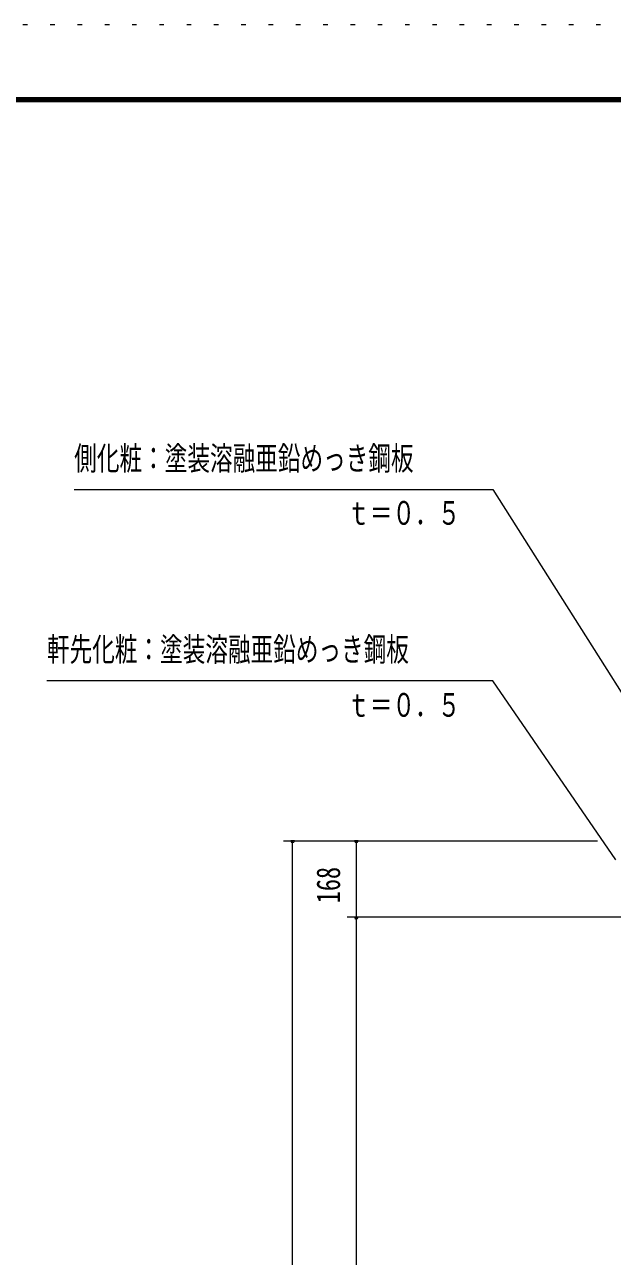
# Model space of a CAD drawing. Units: millimetres, scale not verified. Extents: x -30415 to 30412, y -14700 to 14700.
# Drawn here: x 8796 to 13318, y 5224 to 14700 of the extents above; entities that cross this region are included whole.
import ezdxf
from ezdxf.enums import TextEntityAlignment as Align

# ---------------------------------------------------------------- set-up
doc = ezdxf.new("R2010")
doc.units = ezdxf.units.MM
doc.header["$LTSCALE"] = 70
doc.linetypes.add('USER4', pattern=[3, 0.5, -2.5])
for name, color, linetype, lineweight in [('0-A_2-5DIM', 3, 'Continuous', 18), ('0-C_F-F', 5, 'Continuous', 18), ('0-D_F-E_J_ADD', 5, 'USER4', 18)]:
    doc.layers.add(name, color=color, linetype=linetype, lineweight=lineweight)
doc.styles.add('ＭＳ ゴシック', font='')
doc.styles.get('ＭＳ ゴシック').set_extended_font_data('MS Gothic')

msp = doc.modelspace()

# ---------------------------------------------------------------- linework, layer by layer
at = {"layer": '0-A_2-5DIM'}
for p, q in [((12397.39, 9652.9), (8967.39, 9652.9)), ((13343.84, 8274.56), (12397.39, 9652.9)), ((10787.36, 8420.91), (13202.33, 8420.91)), ((10871.36, 8420.91), (10843.36, 8420.91)), ((10857.36, -1855.1), (10857.36, 8420.91)), ((11361.36, 8420.91), (11333.36, 8420.91)), ((11347.36, 8420.91), (11347.35, -1267.1)), ((13632.86, 7832.9), (11277.37, 7832.9)), ((11361.36, 7832.9), (11333.36, 7832.9))]:
    msp.add_line(p, q, dxfattribs=at)
msp.add_lwpolyline([(9177.39, 11122.9), (12397.39, 11122.9), (14262.19, 8180.46)], dxfattribs=at)
for centre in [(10857.36, 8420.91), (11347.36, 8420.91), (11347.36, 7832.9)]:
    msp.add_arc(centre, 14, 180, 0, dxfattribs=at)
at = {"layer": '0-C_F-F'}
for points in [[(29712.5, -14000), (-10467.5, -14000), (-10467.5, 14140), (29712.5, 14140)], [(29709, -13996.5), (-10464, -13996.5), (-10464, 14136.5), (29709, 14136.5)], [(29705.5, -13993), (29705.5, 14133), (-10460.5, 14133), (-10460.5, -13993)], [(29702, -13989.5), (29702, 14129.5), (-10457, 14129.5), (-10457, -13989.5)], [(29698.5, -13986), (29698.5, 14126), (-10453.5, 14126), (-10453.5, -13986)], [(29695, -13982.5), (-10450, -13982.5), (-10450, 14122.5), (29695, 14122.5)], [(29691.5, -13979), (29691.5, 14119), (-10446.5, 14119), (-10446.5, -13979)], [(29688, -13975.5), (29688, 14115.5), (-10443, 14115.5), (-10443, -13975.5)], [(29684.5, -13972), (29684.5, 14112), (-10439.5, 14112), (-10439.5, -13972)], [(29681, -13968.5), (29681, 14108.5), (-10436, 14108.5), (-10436, -13968.5)], [(29677.5, -13965), (29677.5, 14105), (-10432.5, 14105), (-10432.5, -13965)]]:
    msp.add_lwpolyline(points, close=True, dxfattribs=at)
at = {"layer": '0-D_F-E_J_ADD'}
msp.add_lwpolyline([(30412.5, -14700), (-11167.5, -14700), (-11167.5, 14700), (30412.5, 14700)], close=True, dxfattribs=at)

# ---------------------------------------------------------------- texts
at = {"layer": '0-A_2-5DIM', "color": 7, "style": 'ＭＳ ゴシック', "width": 0.7}
for s, p in [('側化粧：塗装溶融亜鉛めっき鋼板', (9177.39, 11217.77)), ('ｔ＝０．５', (11277.39, 10797.77)), ('軒先化粧：塗装溶融亜鉛めっき鋼板', (8967.39, 9747.77)), ('ｔ＝０．５', (11277.38, 9320.77))]:
    msp.add_text(s, height=182.3, dxfattribs=at).set_placement(p, align=Align.BOTTOM_LEFT)
at = {"layer": '0-A_2-5DIM', "color": 7, "style": 'ＭＳ ゴシック', "width": 0.75}
msp.add_text('168', height=182.3, rotation=90, dxfattribs=at).set_placement((11277.37, 7940.9), align=Align.BOTTOM_LEFT)

doc.saveas('drawing.dxf')
